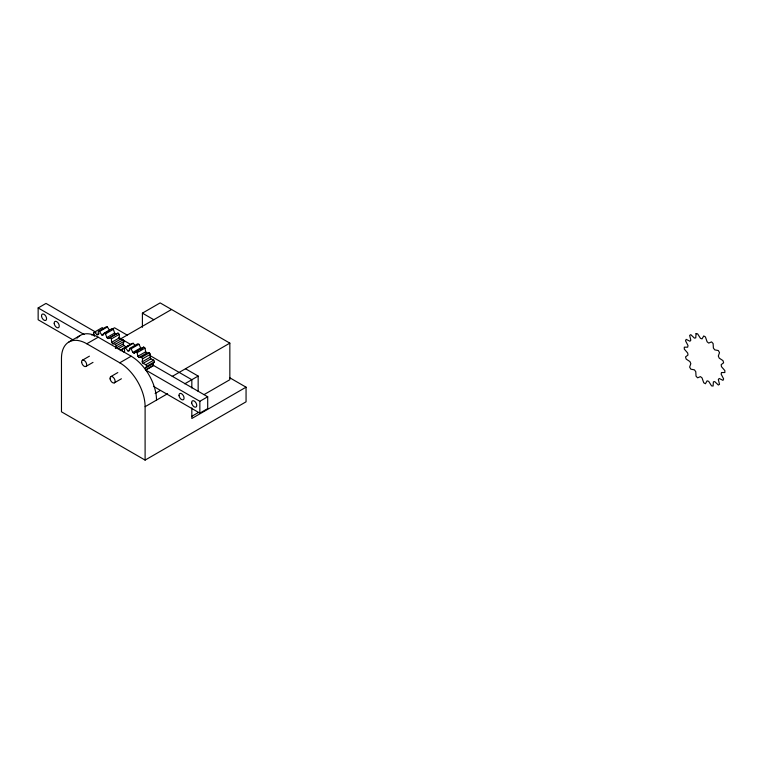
<?xml version="1.0" encoding="UTF-8"?>
<svg xmlns="http://www.w3.org/2000/svg" width="763" height="763" viewBox="0 0 763 763"><rect width="100%" height="100%" fill="white"/><g stroke="black" fill="none" stroke-linecap="round" stroke-linejoin="round"><path stroke-width="1.14" d="M98.36 331.371L99.552 331.485L101.727 334.928L109.576 330.398L107.402 326.955L106.21 326.841L98.36 331.371L98.16 334.576L97.13 334.776L94.393 332.143M153.458 386.345L199.849 413.136L207.698 408.606L207.698 396.77L199.849 401.3L145.762 370.074L145.161 368.357L146.62 366.326L145.914 364.676L143.053 363.398L142.185 361.872L142.586 358.81L141.517 357.351L139 357.513L137.865 356.292L137.13 352.649L135.871 351.609L134.078 353.183L132.838 352.449L131.102 348.796L129.834 348.338L129.042 351.075L127.898 350.942L125.409 347.823L124.331 348.014L124.655 351.514L123.768 352.001L120.916 349.893L120.182 350.703L128.756 345.362L120.916 349.893M145.161 368.357L153.01 363.827L154.469 361.796L153.764 360.146L150.902 358.868L150.034 357.342L150.425 354.28L149.367 352.821L146.849 352.983L139 357.513M115.661 347.575L116.272 345.82L124.121 341.29L123.205 339.716L120.468 339.192L112.628 343.722L111.598 342.329L111.388 338.896L110.206 337.637L108.022 338.562L106.81 337.58L105.523 333.86L104.235 333.116L102.948 335.348L101.727 334.928M115.356 348.453L123.205 343.922L124.121 341.29M139.963 349.788L143.721 347.089L144.98 348.119L145.704 351.762L146.849 352.983M73.134 339.974L38.15 319.773L38.15 307.947L45.999 303.416L96.071 332.325M68.889 341.996L80.296 335.415M91.818 335.148L93.773 334.022M99.552 331.485L107.402 326.955M97.13 334.776L99.095 333.641M104.235 333.116L112.075 328.586L113.372 329.33L114.66 333.049L115.871 334.032L118.046 333.107L119.238 334.366L119.448 337.799L120.468 339.192M229.739 377.761L246.058 387.184L246.058 401.815L145.104 460.099L61.469 411.81L61.469 358.4A35.842 20.696 60 0 1 86.81 343.77L98.217 337.189L131.169 356.207A35.842 20.696 60 0 1 156.51 400.108M111.808 329.339L114.526 327.775L127.192 335.091M105.523 333.86L113.372 329.33M142.404 327.298L142.404 313.145L160.144 302.901L229.844 343.14L229.844 379.716L204.055 394.605M106.81 337.58L114.66 333.049M108.022 338.562L115.871 334.032M110.206 337.637L118.046 333.107M111.388 338.896L119.238 334.366M111.598 342.329L119.448 337.799M82.366 360.231L89.414 356.168M120.859 338.743L171.551 309.482M112.628 343.722L115.356 344.247L123.205 339.716M85.952 366.44L93 362.377M118.007 348.901L123.892 345.505L126.772 347.403M124.331 348.014L132.171 343.484L133.248 343.293L135.118 345.639M125.409 347.823L133.248 343.293M129.834 348.338L137.683 343.808L138.952 344.266L140.688 347.918L141.928 348.653M131.102 348.796L138.952 344.266M127.898 350.942L129.853 349.816M132.838 352.449L140.688 347.918M135.871 351.609L143.721 347.089M134.078 353.183L137.998 350.923M137.13 352.649L144.98 348.119M86.81 343.77L119.762 362.797L131.169 356.207M137.865 356.292L145.704 351.762M141.517 357.351L149.367 352.821M110.778 376.636L117.817 372.563M142.586 358.81L150.425 354.28M142.185 361.872L150.034 357.342M143.053 363.398L150.902 358.868M114.355 382.845L121.403 378.772M145.914 364.676L153.764 360.146M146.62 366.326L154.469 361.796M145.628 369.95L153.468 365.42L207.698 396.77M145.762 370.074L153.601 365.544M172.257 376.388L229.844 343.14M155.127 393.479L160.182 390.561M145.104 460.099L145.104 406.689L167.612 393.698M184.76 383.799L198.161 376.064L198.161 391.4M191.828 416.302L198.161 412.64M246.058 387.184L191.828 418.496L191.828 407.919M142.404 313.145L153.811 319.726M185.485 368.748L198.161 376.064M118.389 337.322L130.626 344.39M150.006 355.577L191.828 379.716L191.828 387.976M38.15 307.947L84.14 334.49M103.606 328.929L102.242 327.613L93.487 332.668L94.393 336.349M115.356 344.247L116.272 345.82M123.205 343.922L123.892 345.505M153.01 363.827L153.468 365.42M199.849 401.3L199.849 413.136M119.762 362.797A35.842 20.696 60 0 1 145.104 406.689M77.006 338.19A35.842 20.696 60 0 1 98.217 337.189M696.037 333.669L695.77 337.866L694.416 338.123L690.83 334.671L689.638 335.367L690.83 340.193L689.933 341.233L686.166 339.363L685.517 340.794L687.997 345.515L687.682 347.175L684.297 347.175L684.297 349.12L687.682 353.021L687.997 355.043L685.517 356.912L686.166 359.087L689.933 361.567L690.83 363.646L689.638 367.098L690.83 369.168L694.416 369.855L695.77 371.676L696.037 376.178L697.592 377.828L700.453 376.617L702.036 377.904L703.734 382.778L705.422 383.751L707.11 380.823L708.703 381.376L711.555 385.887L713.109 386.04L713.386 381.843L714.731 381.586L718.317 385.029L719.509 384.342L718.317 379.516L719.213 378.477L722.981 380.346L723.629 378.915L721.159 374.185L721.474 372.535L724.85 372.535L724.85 370.58L721.474 366.679L721.159 364.666L723.629 362.797L722.981 360.622L719.213 358.133L718.317 356.063L719.509 352.611L718.317 350.541L714.731 349.855L713.386 348.033L713.109 343.522L711.555 341.881L708.703 343.092L707.11 341.805L705.422 336.931L703.734 335.949L702.036 338.877L700.453 338.324L697.592 333.822L696.037 333.669M41.545 316.264A3.586 2.07 60 0 0 45.646 320.441A3.586 2.07 60 0 0 44.95 315.043A3.586 2.07 60 0 0 41.545 316.264M54.221 323.579A3.586 2.07 60 0 0 58.322 327.756A3.586 2.07 60 0 0 57.626 322.358A3.586 2.07 60 0 0 54.221 323.579M191.713 402.959A3.586 2.07 60 0 0 195.814 407.137A3.586 2.07 60 0 0 195.118 401.739A3.586 2.07 60 0 0 191.713 402.959M179.038 395.644A3.586 2.07 60 0 0 183.139 399.822A3.586 2.07 60 0 0 182.443 394.423A3.586 2.07 60 0 0 179.038 395.644M81.67 362.454A3.586 2.07 60 0 0 85.818 366.507A3.586 2.07 60 0 0 84.989 361.052A3.586 2.07 60 0 0 81.67 362.454M110.082 378.858A3.586 2.07 60 0 0 114.231 382.912A3.586 2.07 60 0 0 113.391 377.447A3.586 2.07 60 0 0 110.082 378.858"/></g></svg>
